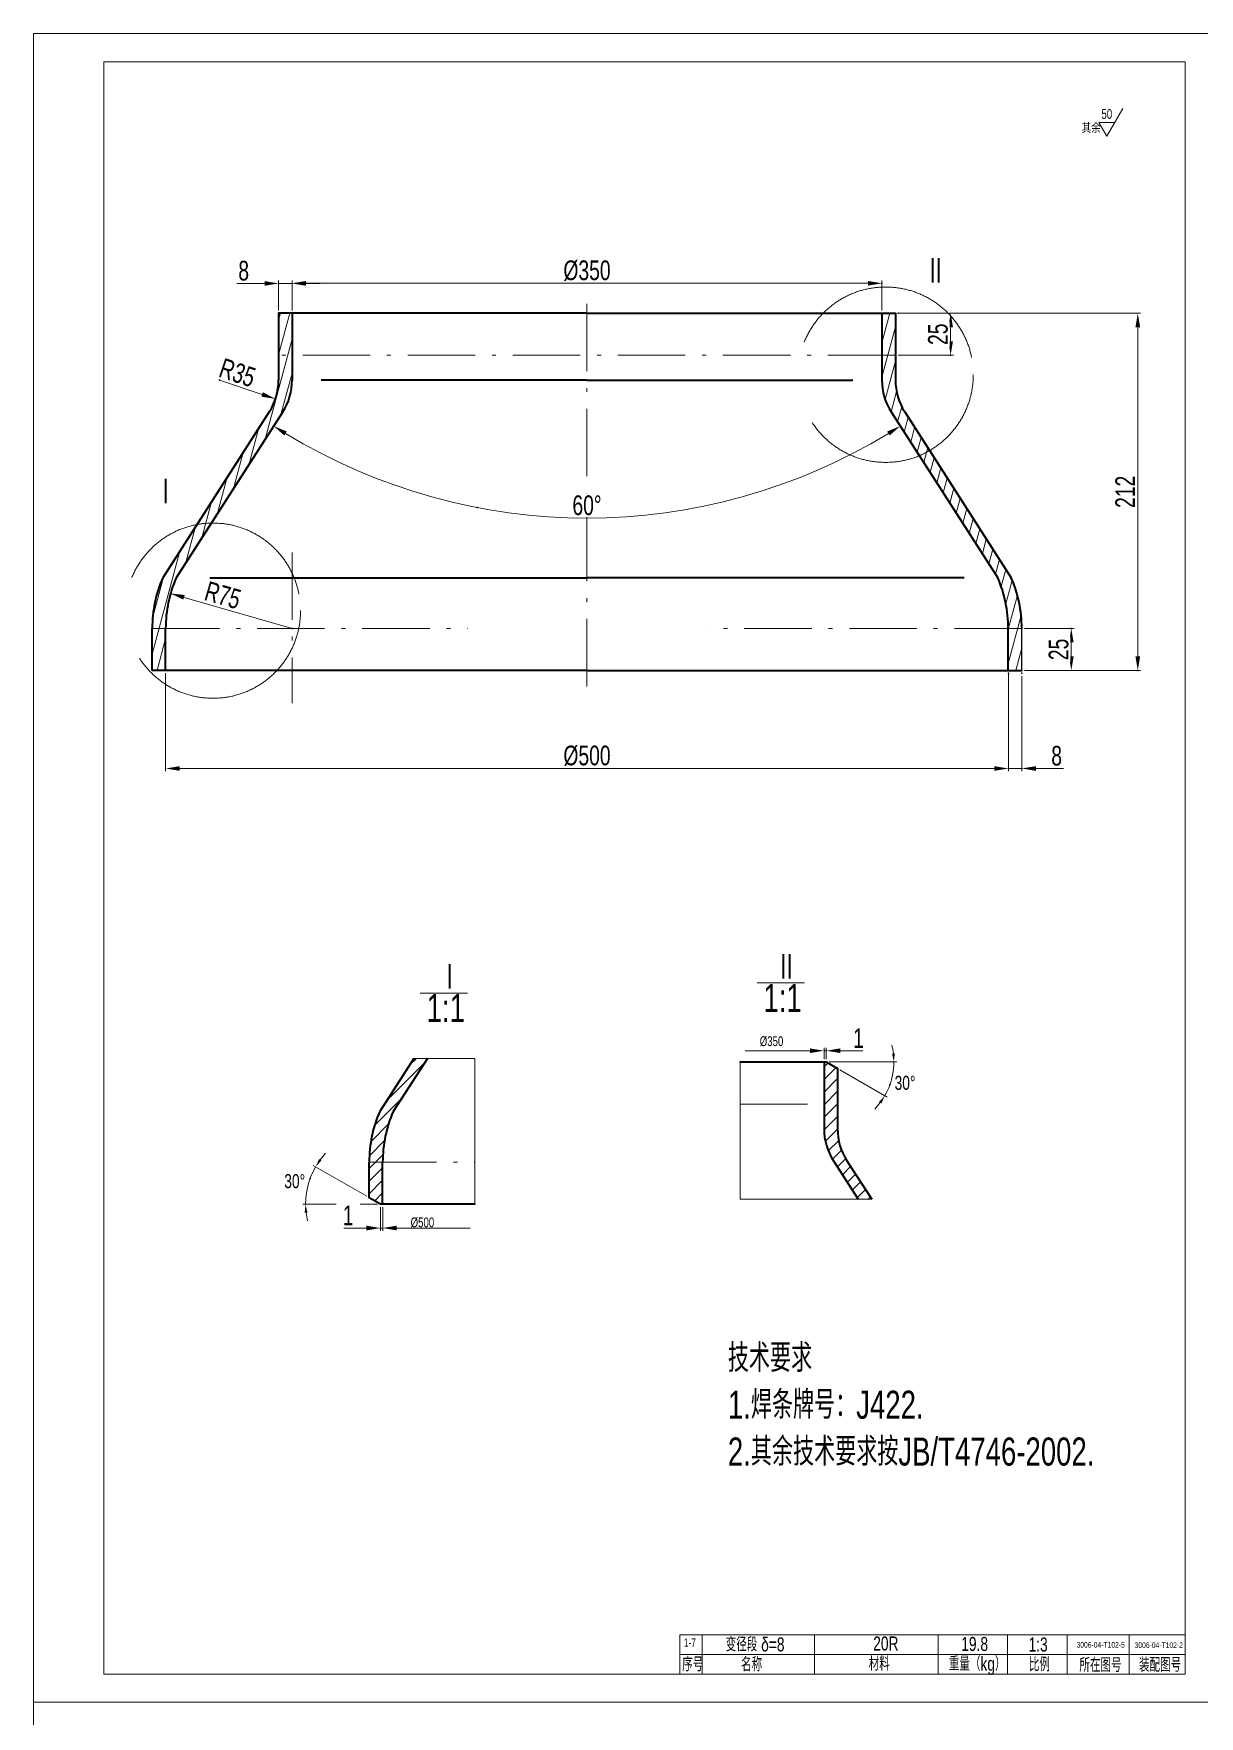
# Model space of a CAD drawing. Header units: millimetres. Extents: x -5030 to 3370, y -1416 to 4524.
# Drawn here: x -5030 to -2955, y 1529 to 4524 of the extents above; entities that cross this region are included whole.
import ezdxf
from ezdxf.enums import TextEntityAlignment as Align

# ---------------------------------------------------------------- set-up
doc = ezdxf.new("R2010")
doc.units = ezdxf.units.MM
doc.header["$LTSCALE"] = 10
doc.linetypes.add('ACAD_ISO02W100', pattern=[11, 8, -3])
doc.linetypes.add('ACAD_ISO10W100', pattern=[18.7, 12, -3, 0.7, -3])
for name, color, linetype, lineweight in [('中心线', 1, 'ACAD_ISO10W100', 18), ('中粗线', 4, 'Continuous', 35), ('剖面线', 5, 'Continuous', 15), ('实线层', 2, 'Continuous', 35), ('文本', 7, 'Continuous', 18), ('标注', 7, 'Continuous', 18), ('细实线', 7, 'Continuous', 18), ('虚线', 6, 'ACAD_ISO02W100', 18)]:
    doc.layers.add(name, color=color, linetype=linetype, lineweight=lineweight)
doc.styles.add('HGCAD', font='HGCAD.SHX', dxfattribs={"width": 0.75, "bigfont": 'HZTXT.SHX'})
doc.dimstyles.new('HGCAD$0', dxfattribs={"dimtxt": 7, "dimasz": 5, "dimexe": 1, "dimexo": 1, "dimgap": 1, "dimtad": 1, "dimdec": 1, "dimdsep": 46, "dimtxsty": 'HGCAD', "dimcen": 0, "dimclrd": 130, "dimclre": 130, "dimclrt": 3, "dimadec": 1, "dimazin": 0, "dimtfac": 0.714286, "dimtdec": 1, "dimtmove": 0, "dimatfit": 1, "dimfxl": 0, "dimtzin": 0, "dimlwd": -1, "dimlwe": -1, "dimarcsym": 0})
doc.dimstyles.new('HGCAD$2', dxfattribs={"dimtxt": 5, "dimasz": 3, "dimexe": 1, "dimexo": 1, "dimgap": 1, "dimtad": 2, "dimtih": 1, "dimdec": 1, "dimdsep": 46, "dimtxsty": 'HGCAD', "dimcen": 0, "dimclrd": 130, "dimclre": 130, "dimclrt": 3, "dimadec": 0, "dimazin": 0, "dimtfac": 0.714286, "dimtdec": 1, "dimtmove": 0, "dimatfit": 1, "dimfxl": 0, "dimtzin": 0, "dimlwd": -1, "dimlwe": -1, "dimarcsym": 0})
doc.dimstyles.new('HGCAD$4', dxfattribs={"dimtxt": 7, "dimasz": 5, "dimexe": 1, "dimexo": 1, "dimgap": 1, "dimtad": 1, "dimtoh": 1, "dimdec": 1, "dimdsep": 46, "dimtxsty": 'HGCAD', "dimcen": 0, "dimclrd": 130, "dimclre": 130, "dimclrt": 3, "dimadec": 1, "dimazin": 0, "dimtfac": 0.714286, "dimtdec": 1, "dimtofl": 0, "dimtmove": 0, "dimatfit": 1, "dimfxl": 0, "dimtzin": 0, "dimlwd": -1, "dimlwe": -1, "dimarcsym": 0})

# ---------------------------------------------------------------- blocks, each defined once
blk = doc.blocks.new('*D2')
at = {"color": 0, "ltscale": 5}
for p in [(-4786.3, 3527.2), (-4570, 3465.1)]:
    blk.add_point(p, dxfattribs=at)
at = {"layer": '标注', "color": 130, "ltscale": 5}
blk.add_line((-4570, 3465.1), (-4762.3, 3520.3), dxfattribs=at)
blk.add_solid([(-4761.1, 3524.4), (-4763.4, 3516.3), (-4786.3, 3527.2)], dxfattribs=at)
at = {"layer": '标注', "color": 3, "ltscale": 5, "insert": (-4693.3, 3524), "char_height": 35, "attachment_point": 5, "rotation": 343.9777, "style": 'HGCAD', "bg_fill": 3, "box_fill_scale": 1.1, "bg_fill_color": 256, "bg_fill_true_color": 13158600, "bg_fill_transparency": 1677}
blk.add_mtext('R75', dxfattribs=at)
blk = doc.blocks.new('*D3')
at = {"color": 0, "ltscale": 5}
blk.add_point((-4599.5, 3873.5), dxfattribs=at)
at = {"layer": '标注', "color": 130, "ltscale": 5}
blk.add_line((-4699, 3907), (-4623.2, 3881.5), dxfattribs=at)
blk.add_solid([(-4621.9, 3885.4), (-4624.5, 3877.5), (-4599.5, 3873.5)], dxfattribs=at)
at = {"layer": '标注', "color": 3, "ltscale": 5, "insert": (-4667.2, 3920), "char_height": 35, "attachment_point": 5, "rotation": 341.4071, "style": 'HGCAD', "bg_fill": 3, "box_fill_scale": 1.1, "bg_fill_color": 256, "bg_fill_true_color": 13158600, "bg_fill_transparency": 1737}
blk.add_mtext('R35', dxfattribs=at)
at = {"color": 0, "ltscale": 5}
blk.add_point((-4699, 3907), dxfattribs=at)
blk = doc.blocks.new('*D4')
at = {"color": 0, "ltscale": 5}
for p in [(-3520, 4079.3), (-4570, 4026.1), (-3520, 4026.1)]:
    blk.add_point(p, dxfattribs=at)
at = {"layer": '标注', "color": 130, "ltscale": 5}
for p, q in [((-4570, 4031.1), (-4570, 4084.3)), ((-4545, 4079.3), (-3545, 4079.3)), ((-3520, 4031.1), (-3520, 4084.3))]:
    blk.add_line(p, q, dxfattribs=at)
for points in [[(-4545, 4083.4), (-4545, 4075.1), (-4570, 4079.3)], [(-3545, 4083.4), (-3545, 4075.1), (-3520, 4079.3)]]:
    blk.add_solid(points, dxfattribs=at)
at = {"layer": '标注', "color": 3, "ltscale": 5, "insert": (-4045, 4101.8), "char_height": 35, "attachment_point": 5, "style": 'HGCAD', "bg_fill": 3, "box_fill_scale": 1.1, "bg_fill_color": 256, "bg_fill_true_color": 13158600, "bg_fill_transparency": 1752}
blk.add_mtext('%%C350', dxfattribs=at)
blk = doc.blocks.new('*D5')
at = {"color": 0, "ltscale": 5}
for p in [(-4586.7, 3850.2), (-3503.4, 3850.2), (-4240.3, 3680.1), (-4776.3, 3555.1), (-3313.8, 3555.1)]:
    blk.add_point(p, dxfattribs=at)
at = {"layer": '标注', "color": 130, "ltscale": 5}
blk.add_arc((-4045, 4693.4), 1031.9, 238.6707, 301.3293, dxfattribs=at)
for points in [[(-4583.8, 3808.4), (-4579.4, 3815.5), (-4602.8, 3825.2)], [(-3510.7, 3815.5), (-3506.3, 3808.4), (-3487.3, 3825.2)]]:
    blk.add_solid(points, dxfattribs=at)
at = {"layer": '标注', "color": 3, "ltscale": 5, "insert": (-4045, 3684), "char_height": 35, "attachment_point": 5, "style": 'HGCAD', "bg_fill": 3, "box_fill_scale": 1.1, "bg_fill_color": 256, "bg_fill_true_color": 13158600, "bg_fill_transparency": 1697}
blk.add_mtext('60%%D', dxfattribs=at)
blk = doc.blocks.new('*D6')
at = {"color": 0, "ltscale": 5}
for p in [(-4795, 3390.1), (-3295, 3390.1), (-3295, 3215.7)]:
    blk.add_point(p, dxfattribs=at)
at = {"layer": '标注', "color": 130, "ltscale": 5}
for p, q in [((-4795, 3385.1), (-4795, 3210.7)), ((-3295, 3385.1), (-3295, 3210.7)), ((-4770, 3215.7), (-3320, 3215.7))]:
    blk.add_line(p, q, dxfattribs=at)
for points in [[(-4770, 3219.8), (-4770, 3211.5), (-4795, 3215.7)], [(-3320, 3219.8), (-3320, 3211.5), (-3295, 3215.7)]]:
    blk.add_solid(points, dxfattribs=at)
at = {"layer": '标注', "color": 3, "ltscale": 5, "insert": (-4045, 3238.2), "char_height": 35, "attachment_point": 5, "style": 'HGCAD', "bg_fill": 3, "box_fill_scale": 1.1, "bg_fill_color": 256, "bg_fill_true_color": 13158600, "bg_fill_transparency": 1662}
blk.add_mtext('%%C500', dxfattribs=at)
blk = doc.blocks.new('HGCAD#HGTFTK~A1H~HGCAD图框')
at = {"layer": '细实线', "color": 7}
blk.add_lwpolyline([(10, -10), (-831, -10), (-831, 584), (10, 584)], close=True, dxfattribs=at)
blk = doc.blocks.new('HGCAD#HGTFTK~A2Z~HGCAD图框')
at = {"layer": '细实线', "color": 7}
blk.add_lwpolyline([(10, -10), (-410, -10), (-410, 584), (10, 584)], close=True, dxfattribs=at)
at = {"layer": '细实线', "color": 2}
blk.add_lwpolyline([(0, 0), (-385, 0), (-385, 574), (0, 574)], close=True, dxfattribs=at)
blk = doc.blocks.new('*D48')
at = {"color": 0, "ltscale": 5}
for p in [(-4594, 4079), (-4594, 4026.1), (-4570, 4026.1)]:
    blk.add_point(p, dxfattribs=at)
at = {"layer": '标注', "color": 130, "ltscale": 5}
for p, q in [((-4619, 4079), (-4668.2, 4079)), ((-4594, 4031.1), (-4594, 4084)), ((-4570, 4079), (-4594, 4079)), ((-4570, 4031.1), (-4570, 4084)), ((-4545, 4079), (-4520, 4079))]:
    blk.add_line(p, q, dxfattribs=at)
for points in [[(-4619, 4083.2), (-4619, 4074.8), (-4594, 4079)], [(-4545, 4083.2), (-4545, 4074.8), (-4570, 4079)]]:
    blk.add_solid(points, dxfattribs=at)
at = {"layer": '标注', "color": 3, "ltscale": 5, "insert": (-4656.1, 4101.5), "char_height": 35, "attachment_point": 5, "style": 'HGCAD', "bg_fill": 3, "box_fill_scale": 1.1, "bg_fill_color": 256, "bg_fill_true_color": 13158600, "bg_fill_transparency": 947}
blk.add_mtext('8', dxfattribs=at)
blk = doc.blocks.new('*D49')
at = {"color": 0, "ltscale": 5}
for p in [(-3496, 4026.1), (-3496, 3951.1)]:
    blk.add_point(p, dxfattribs=at)
at = {"layer": '标注', "color": 130, "ltscale": 5}
for p, q in [((-3491, 4026.1), (-3392.7, 4026.1)), ((-3397.7, 4001.1), (-3397.7, 3976.1)), ((-3491, 3951.1), (-3392.7, 3951.1))]:
    blk.add_line(p, q, dxfattribs=at)
for points in [[(-3401.9, 4001.1), (-3393.6, 4001.1), (-3397.7, 4026.1)], [(-3401.9, 3976.1), (-3393.6, 3976.1), (-3397.7, 3951.1)]]:
    blk.add_solid(points, dxfattribs=at)
at = {"layer": '标注', "color": 3, "ltscale": 5, "insert": (-3420.2, 3988.6), "char_height": 35, "attachment_point": 5, "rotation": 90, "style": 'HGCAD', "bg_fill": 3, "box_fill_scale": 1.1, "bg_fill_color": 256, "bg_fill_true_color": 13158600, "bg_fill_transparency": 65535}
blk.add_mtext('25', dxfattribs=at)
at = {"color": 0, "ltscale": 5}
blk.add_point((-3397.7, 3951.1), dxfattribs=at)
blk = doc.blocks.new('*D50')
at = {"color": 0, "ltscale": 5}
for p in [(-3271, 3465.1), (-3271, 3390.1)]:
    blk.add_point(p, dxfattribs=at)
at = {"layer": '标注', "color": 130, "ltscale": 5}
for p, q in [((-3266, 3465.1), (-3177.9, 3465.1)), ((-3182.9, 3415.1), (-3182.9, 3440.1)), ((-3266, 3390.1), (-3177.9, 3390.1))]:
    blk.add_line(p, q, dxfattribs=at)
for points in [[(-3187.1, 3440.1), (-3178.8, 3440.1), (-3182.9, 3465.1)], [(-3187.1, 3415.1), (-3178.8, 3415.1), (-3182.9, 3390.1)]]:
    blk.add_solid(points, dxfattribs=at)
at = {"layer": '标注', "color": 3, "ltscale": 5, "insert": (-3205.4, 3427.6), "char_height": 35, "attachment_point": 5, "rotation": 90, "style": 'HGCAD', "bg_fill": 3, "box_fill_scale": 1.1, "bg_fill_color": 256, "bg_fill_true_color": 13158600, "bg_fill_transparency": 1017}
blk.add_mtext('25', dxfattribs=at)
at = {"color": 0, "ltscale": 5}
blk.add_point((-3182.9, 3465.1), dxfattribs=at)
blk = doc.blocks.new('*D51')
at = {"color": 0, "ltscale": 5}
for p in [(-3491, 4026.1), (-3271, 3390.1), (-3064.6, 3390.1)]:
    blk.add_point(p, dxfattribs=at)
at = {"layer": '标注', "color": 130, "ltscale": 5}
for p, q in [((-3486, 4026.1), (-3059.6, 4026.1)), ((-3064.6, 4001.1), (-3064.6, 3415.1)), ((-3266, 3390.1), (-3059.6, 3390.1))]:
    blk.add_line(p, q, dxfattribs=at)
for points in [[(-3068.7, 4001.1), (-3060.4, 4001.1), (-3064.6, 4026.1)], [(-3068.7, 3415.1), (-3060.4, 3415.1), (-3064.6, 3390.1)]]:
    blk.add_solid(points, dxfattribs=at)
at = {"layer": '标注', "color": 3, "ltscale": 5, "insert": (-3087.1, 3708.1), "char_height": 35, "attachment_point": 5, "rotation": 90, "style": 'HGCAD', "bg_fill": 3, "box_fill_scale": 1.1, "bg_fill_color": 256, "bg_fill_true_color": 13158600, "bg_fill_transparency": 982}
blk.add_mtext('212', dxfattribs=at)
blk = doc.blocks.new('*D52')
at = {"color": 0, "ltscale": 5}
for p in [(-3295, 3385.1), (-3271, 3385.1), (-3271, 3215.7)]:
    blk.add_point(p, dxfattribs=at)
at = {"layer": '标注', "color": 130, "ltscale": 5}
for p, q in [((-3295, 3380.1), (-3295, 3210.7)), ((-3271, 3380.1), (-3271, 3210.7)), ((-3320, 3215.7), (-3345, 3215.7)), ((-3295, 3215.7), (-3271, 3215.7)), ((-3246, 3215.7), (-3196.9, 3215.7))]:
    blk.add_line(p, q, dxfattribs=at)
for points in [[(-3320, 3219.8), (-3320, 3211.5), (-3295, 3215.7)], [(-3246, 3219.8), (-3246, 3211.5), (-3271, 3215.7)]]:
    blk.add_solid(points, dxfattribs=at)
at = {"layer": '标注', "color": 3, "ltscale": 5, "insert": (-3209, 3238.2), "char_height": 35, "attachment_point": 5, "style": 'HGCAD', "bg_fill": 3, "box_fill_scale": 1.1, "bg_fill_color": 256, "bg_fill_true_color": 13158600, "bg_fill_transparency": 1007}
blk.add_mtext('8', dxfattribs=at)
blk = doc.blocks.new('*D59')
at = {"color": 0, "ltscale": 5}
for p in [(-3772.2, 2693.5), (-3623.1, 2693.5), (-3619.1, 2693.5), (-3599.1, 2682)]:
    blk.add_point(p, dxfattribs=at)
at = {"layer": '标注', "color": 130, "ltscale": 5}
for p, q in [((-3614.1, 2693.5), (-3493.7, 2693.5)), ((-3594.7, 2679.5), (-3510.4, 2630.9))]:
    blk.add_line(p, q, dxfattribs=at)
for start, end in [(7.1418, 14.2836), (330.0684, 360), (315.7848, 322.9266)]:
    blk.add_arc((-3619.1, 2693.5), 120.4, start, end, dxfattribs=at)
for points in [[(-3497.1, 2708.6), (-3502.1, 2708.3), (-3498.7, 2693.5)], [(-3525.1, 2622.3), (-3520.9, 2619.5), (-3514.7, 2633.4)]]:
    blk.add_solid(points, dxfattribs=at)
at = {"layer": '标注', "color": 3, "ltscale": 5, "insert": (-3478.9, 2656), "char_height": 25, "attachment_point": 5, "style": 'HGCAD', "bg_fill": 3, "box_fill_scale": 1.1, "bg_fill_color": 256, "bg_fill_true_color": 13158600, "bg_fill_transparency": 912}
blk.add_mtext('30°', dxfattribs=at)
at = {"color": 0, "ltscale": 5}
blk.add_point((-3505.9, 2652.4), dxfattribs=at)
blk = doc.blocks.new('*D60')
at = {"color": 0, "ltscale": 5}
for p in [(-3619.1, 2713.3), (-3623.1, 2693.5), (-3619.1, 2693.5)]:
    blk.add_point(p, dxfattribs=at)
at = {"layer": '标注', "color": 130, "ltscale": 5}
for p, q in [((-3648.1, 2713.3), (-3673.1, 2713.3)), ((-3623.1, 2698.5), (-3623.1, 2718.3)), ((-3623.1, 2713.3), (-3619.1, 2713.3)), ((-3619.1, 2698.5), (-3619.1, 2718.3)), ((-3594.1, 2713.3), (-3554, 2713.3))]:
    blk.add_line(p, q, dxfattribs=at)
for points in [[(-3648.1, 2717.5), (-3648.1, 2709.2), (-3623.1, 2713.3)], [(-3594.1, 2717.5), (-3594.1, 2709.2), (-3619.1, 2713.3)]]:
    blk.add_solid(points, dxfattribs=at)
at = {"layer": '标注', "color": 3, "ltscale": 5, "insert": (-3561.5, 2735.8), "char_height": 35, "attachment_point": 5, "style": 'HGCAD', "bg_fill": 3, "box_fill_scale": 1.1, "bg_fill_color": 256, "bg_fill_true_color": 13158600, "bg_fill_transparency": 65535}
blk.add_mtext('1', dxfattribs=at)
blk = doc.blocks.new('*D61')
at = {"color": 0, "ltscale": 5}
for p in [(-4432.9, 2451.7), (-4412.7, 2440.1), (-4408.7, 2440.1), (-4244.9, 2440.1)]:
    blk.add_point(p, dxfattribs=at)
at = {"layer": '标注', "color": 130, "ltscale": 5}
for p, q in [((-4437.2, 2454.2), (-4532.4, 2509.3)), ((-4417.7, 2440.1), (-4551, 2440.1))]:
    blk.add_line(p, q, dxfattribs=at)
for start, end in [(137.0537, 143.5079), (149.9621, 180), (186.4542, 192.9084)]:
    blk.add_arc((-4412.7, 2440.1), 133.2, start, end, dxfattribs=at)
for points in [[(-4517.8, 2517.9), (-4521.9, 2520.7), (-4528.1, 2506.8)], [(-4547.6, 2425), (-4542.6, 2425.2), (-4546, 2440.1)]]:
    blk.add_solid(points, dxfattribs=at)
at = {"layer": '标注', "color": 3, "ltscale": 5, "insert": (-4565.3, 2481), "char_height": 25, "attachment_point": 5, "style": 'HGCAD', "bg_fill": 3, "box_fill_scale": 1.1, "bg_fill_color": 256, "bg_fill_true_color": 13158600, "bg_fill_transparency": 131071}
blk.add_mtext('30°', dxfattribs=at)
at = {"color": 0, "ltscale": 5}
blk.add_point((-4537.9, 2485.7), dxfattribs=at)
blk = doc.blocks.new('*D62')
at = {"color": 0, "ltscale": 5}
for p in [(-4412.7, 2440.1), (-4408.7, 2440.1), (-4412.7, 2397.7)]:
    blk.add_point(p, dxfattribs=at)
at = {"layer": '标注', "color": 130, "ltscale": 5}
for p, q in [((-4412.7, 2435.1), (-4412.7, 2392.7)), ((-4408.7, 2435.1), (-4408.7, 2392.7)), ((-4437.7, 2397.7), (-4477.8, 2397.7)), ((-4408.7, 2397.7), (-4412.7, 2397.7)), ((-4383.7, 2397.7), (-4358.7, 2397.7))]:
    blk.add_line(p, q, dxfattribs=at)
for points in [[(-4437.7, 2401.9), (-4437.7, 2393.5), (-4412.7, 2397.7)], [(-4383.7, 2401.9), (-4383.7, 2393.5), (-4408.7, 2397.7)]]:
    blk.add_solid(points, dxfattribs=at)
at = {"layer": '标注', "color": 3, "ltscale": 5, "insert": (-4470.3, 2420.2), "char_height": 35, "attachment_point": 5, "style": 'HGCAD', "bg_fill": 3, "box_fill_scale": 1.1, "bg_fill_color": 256, "bg_fill_true_color": 13158600, "bg_fill_transparency": 27}
blk.add_mtext('1', dxfattribs=at)

msp = doc.modelspace()

# ---------------------------------------------------------------- hatches: boundary and pattern name
at = {"layer": '剖面线', "ltscale": 5}
h = msp.add_hatch(dxfattribs=at)
h.set_pattern_fill('ANSI31', color=256, scale=5, angle=30, style=0)
h.set_pattern_definition([(75, (-5029.994, -1416.393), (-15.334072, 4.108752), [])])
h.paths.add_polyline_path([(-4819.03, 3390.14), (-4795.03, 3390.14), (-4795.03, 3465.14, -0.1032437), (-4776.25, 3555.14), (-4586.69, 3850.21, 0.1437343), (-4570.03, 3906.97), (-4570.03, 3951.14), (-4570.03, 4026.14), (-4594.03, 4026.14), (-4594.03, 3951.14), (-4594.03, 3906.97, -0.1437343), (-4610.69, 3850.21), (-4800.25, 3555.14, 0.1032437), (-4819.03, 3465.14)])
h.paths.add_polyline_path([(-3520.03, 3906.97, 0.1437343), (-3503.38, 3850.21), (-3313.82, 3555.14, -0.1032437), (-3295.03, 3465.14), (-3295.03, 3390.14), (-3271.03, 3390.14), (-3271.03, 3465.14, 0.1032437), (-3289.82, 3555.14), (-3479.38, 3850.21, -0.1437343), (-3496.03, 3906.97), (-3496.03, 3951.14), (-3496.03, 4026.14), (-3520.03, 4026.14), (-3520.03, 3951.14)])
h = msp.add_hatch(dxfattribs=at)
h.set_pattern_fill('ANSI31', color=256, scale=5, style=0)
h.set_pattern_definition([(45, (-5029.994, -1416.393), (-11.22532, 11.22532), [])])
h.paths.add_polyline_path([(-4432.74, 2515.08), (-4408.74, 2515.08, -0.1032437), (-4389.96, 2605.08), (-4329.14, 2699.75), (-4353.14, 2699.75), (-4413.96, 2605.08, 0.1032437)])
h.paths.add_polyline_path([(-4432.87, 2451.71), (-4412.74, 2440.08), (-4408.74, 2440.08), (-4408.74, 2515.08), (-4432.74, 2515.08)])
h.paths.add_polyline_path([(-3562.28, 2448.86), (-3538.28, 2448.86), (-3582.41, 2517.55, -0.1437343), (-3599.07, 2574.3), (-3599.07, 2618.48), (-3599.07, 2681.97), (-3619.07, 2693.48), (-3623.07, 2693.48), (-3623.07, 2618.48), (-3623.07, 2574.3, 0.1437343), (-3606.41, 2517.55)])

# ---------------------------------------------------------------- linework, layer by layer
msp.add_line((-3271.03, 3390.14), (-3271.03, 3465.14))
at = {"layer": '中心线'}
for p, q in [((-4045.03, 4042.81), (-4045.03, 3359.92)), ((-3496.03, 3951.14), (-4594.03, 3951.14)), ((-4570.03, 3600.36), (-4570.03, 3332.02)), ((-4819.03, 3465.14), (-4257.99, 3465.14)), ((-3271.03, 3465.14), (-3832.08, 3465.14)), ((-3772.24, 2618.48), (-3623.07, 2618.48)), ((-4432.74, 2515.08), (-4244.95, 2515.08))]:
    msp.add_line(p, q, dxfattribs=at)
at = {"layer": '实线层'}
for p, q in [((-4570.03, 4026.14), (-4594.03, 4026.14)), ((-4594.03, 4026.14), (-4594.03, 3951.14)), ((-4045.03, 4026.14), (-4570.03, 4026.14)), ((-4570.03, 4026.14), (-4570.03, 3951.14)), ((-4045.03, 4026.14), (-3520.03, 4026.14)), ((-3520.03, 4026.14), (-3496.03, 4026.14)), ((-3520.03, 4026.14), (-3520.03, 3951.14)), ((-3496.03, 4026.14), (-3496.03, 3951.14)), ((-4594.03, 3951.14), (-4594.03, 3906.97)), ((-4570.03, 3951.14), (-4570.03, 3906.97)), ((-3520.03, 3951.14), (-3520.03, 3906.97)), ((-3496.03, 3951.14), (-3496.03, 3906.97)), ((-4045.03, 3906.97), (-4518.44, 3906.97)), ((-4045.03, 3906.97), (-3571.63, 3906.97)), ((-4610.69, 3850.21), (-4800.25, 3555.14)), ((-4586.69, 3850.21), (-4776.25, 3555.14)), ((-3503.38, 3850.21), (-3313.82, 3555.14)), ((-3479.38, 3850.21), (-3289.82, 3555.14)), ((-4716.41, 3555.14), (-4045.03, 3555.14)), ((-3373.66, 3555.14), (-4045.03, 3555.14)), ((-4819.03, 3390.14), (-4819.03, 3465.14)), ((-4795.03, 3390.14), (-4795.03, 3465.14)), ((-3295.03, 3390.14), (-3295.03, 3465.14)), ((-4795.03, 3390.14), (-4819.03, 3390.14)), ((-4045.03, 3390.14), (-4795.03, 3390.14)), ((-4045.03, 3390.14), (-3295.03, 3390.14)), ((-3295.03, 3390.14), (-3271.03, 3390.14)), ((-4353.14, 2699.75), (-4413.96, 2605.08)), ((-4329.14, 2699.75), (-4389.96, 2605.08)), ((-3772.24, 2693.48), (-3623.07, 2693.48)), ((-3623.07, 2693.48), (-3623.07, 2618.48)), ((-3619.07, 2693.48), (-3599.07, 2681.97)), ((-3599.07, 2681.97), (-3599.07, 2618.48)), ((-3623.07, 2618.48), (-3623.07, 2574.3)), ((-3599.07, 2618.48), (-3599.07, 2574.3)), ((-3606.41, 2517.55), (-3562.28, 2448.86)), ((-3582.41, 2517.55), (-3538.28, 2448.86)), ((-4432.87, 2451.71), (-4432.74, 2515.08)), ((-4408.74, 2440.08), (-4408.74, 2515.08)), ((-4412.74, 2440.08), (-4432.87, 2451.71)), ((-4244.95, 2440.08), (-4408.74, 2440.08))]:
    msp.add_line(p, q, dxfattribs=at)
at = {"layer": '实线层', "ltscale": 5}
for p, q in [((-3623.07, 2693.48), (-3619.07, 2693.48)), ((-4408.74, 2440.08), (-4412.74, 2440.08))]:
    msp.add_line(p, q, dxfattribs=at)
at = {"layer": '实线层'}
for centre, radius, start, end in [((-4699.03, 3906.97), 105, 327.28262, 0), ((-4675.03, 3906.97), 105, 327.28262, 0), ((-3415.03, 3906.97), 105, 180, 212.71738), ((-3391.03, 3906.97), 105, 180, 212.71738), ((-4594.03, 3465.14), 225, 156.42182, 180), ((-4570.03, 3465.14), 225, 156.42182, 180), ((-3520.03, 3465.14), 225, 0, 23.57818), ((-3496.03, 3465.14), 225, 0, 23.57818), ((-4207.74, 2515.08), 225, 156.42182, 180), ((-4183.74, 2515.08), 225, 156.42182, 180), ((-3518.07, 2574.3), 105, 180, 212.71738), ((-3494.07, 2574.3), 105, 180, 212.71738)]:
    msp.add_arc(centre, radius, start, end, dxfattribs=at)
at = {"layer": '标注', "ltscale": 5}
for p, q in [((-4341.85, 2816.05), (-4257.61, 2816.05)), ((-3742.27, 2834.05), (-3658.02, 2834.05))]:
    msp.add_line(p, q, dxfattribs=at)
at = {"layer": '标注', "color": 4, "ltscale": 5}
msp.add_lwpolyline([(-3105.55, 4365.61), (-3133.84, 4365.61), (-3119.7, 4341.11), (-3091.41, 4390.11)], dxfattribs=at)
at = {"layer": '细实线', "ltscale": 5}
for p, q in [((-3879.99, 1673.61), (-2979.99, 1673.61)), ((-3879.99, 1638.61), (-2979.99, 1638.61))]:
    msp.add_line(p, q, dxfattribs=at)
at = {"layer": '细实线', "color": 4, "ltscale": 5}
for p, q in [((-3879.99, 1673.61), (-3879.99, 1603.61)), ((-3839.99, 1673.61), (-3839.99, 1603.61)), ((-3639.99, 1673.61), (-3639.99, 1603.61)), ((-3419.99, 1673.61), (-3419.99, 1603.61)), ((-3296.64, 1673.61), (-3296.64, 1603.61)), ((-3189.99, 1673.61), (-3189.99, 1603.61)), ((-3079.99, 1673.61), (-3079.99, 1603.61))]:
    msp.add_line(p, q, dxfattribs=at)
at = {"layer": '虚线', "ltscale": 5}
for p, q in [((-4353.14, 2699.75), (-4244.95, 2699.75)), ((-4244.95, 2699.75), (-4244.95, 2440.08)), ((-3772.24, 2448.86), (-3772.24, 2693.48)), ((-3538.28, 2448.86), (-3772.24, 2448.86))]:
    msp.add_line(p, q, dxfattribs=at)

# ---------------------------------------------------------------- block references
at = {"layer": '中粗线', "ltscale": 5, "xscale": 5, "yscale": 5, "zscale": 5}
msp.add_blockref('HGCAD#HGTFTK~A1H~HGCAD图框', (-874.99, -1366.39), dxfattribs=at)

# ---------------------------------------------------------------- texts
at = {"ltscale": 5, "insert": (-3875.55, 1633.79), "char_height": 25, "width": 40, "attachment_point": 1, "style": 'HGCAD'}
msp.add_mtext('{\\C0;序号}', dxfattribs=at)
at = {"layer": '文本', "ltscale": 5, "attachment_point": 1, "style": 'HGCAD'}
for s, insert, char_height, width in [('技术要求\\P1.焊条牌号：J422.\\P2.其余技术要求按JB/T4746-2002.', (-3794.23, 2191.6), 50, 684.889), ('\\pi70.712;20R', (-3606.22, 1670.79), 25, 180.3655), ('3006-04-T102-5', (-3173.67, 1660.92), 10, 105.8665), ('3006-04-T102-2', (-3070.28, 1660.26), 10, 105.8665), ('\\pi83.095;名称', (-3853.74, 1633.58), 25, 200), ('\\pi92.505;材料', (-3636.02, 1634.78), 25, 220), ('\\pi16.952;重量（kg）', (-3417.86, 1634.85), 25, 123.3504), ('\\pi36.937;比例', (-3295.34, 1633.65), 25, 106.6496), ('\\pi18.976;所在图号', (-3187.45, 1632.5), 25, 110), ('\\pi13.903;装配图号', (-3076.34, 1632.8), 25, 100)]:
    msp.add_mtext(s, dxfattribs=dict(at, insert=insert, char_height=char_height, width=width))
at = {"layer": '标注', "color": 4, "ltscale": 5, "style": 'HGCAD', "width": 0.75}
msp.add_text('50', height=17.5, dxfattribs=at).set_placement((-3119.7, 4380.71), align=Align.MIDDLE)
at = {"layer": '标注', "color": 4, "ltscale": 5, "insert": (-3164.67, 4364.1), "char_height": 17.5, "width": 41.4036, "attachment_point": 1, "style": 'HGCAD'}
msp.add_mtext('其余', dxfattribs=at)
at = {"layer": '标注', "ltscale": 5, "char_height": 50, "attachment_point": 1, "style": 'HGCAD'}
for s, insert, width in [('Ⅱ', (-3443.15, 4125.61), 60.98), ('Ⅰ', (-4813.59, 3732.78), 60.98), ('Ⅱ', (-3708.7, 2886.94), 60.98), ('Ⅰ', (-4308.29, 2868.95), 60.98), ('1:1', (-3730.93, 2832.23), 91.8236), ('1:1', (-4330.51, 2814.23), 91.8236)]:
    msp.add_mtext(s, dxfattribs=dict(at, insert=insert, width=width))
at = {"layer": '细实线', "ltscale": 5, "attachment_point": 1, "style": 'HGCAD'}
for s, insert, char_height, width in [('\\pi3.8968;1-7', (-3876.35, 1667.59), 15, 32.0245), ('\\pi35.74;变径段 δ=8', (-3833.82, 1669.17), 25, 182.4137), ('\\pi34.965;19.8', (-3413.81, 1669.91), 25, 113.2002), ('\\pi31.721;1:3', (-3290.77, 1668.97), 25, 95.8946)]:
    msp.add_mtext(s, dxfattribs=dict(at, insert=insert, char_height=char_height, width=width))

# ---------------------------------------------------------------- next in the draw order: dimensions: what is measured, and where the dimension line sits
at = {"layer": '标注', "ltscale": 5}
for base, p1, p2, text, picture, middle in [((-3520.03, 4079.26), (-4570.03, 4026.14), (-3520.03, 4026.14), '%%C350', '*D4', (-4045.03, 4101.76)), ((-3295.03, 3215.67), (-4795.03, 3390.14), (-3295.03, 3390.14), '%%C500', '*D6', (-4045.03, 3238.17))]:
    dim = msp.add_linear_dim(base=base, p1=p1, p2=p2, text=text, dimstyle='HGCAD$0', override={"dimscale": 5}, dxfattribs=at)
    dim.commit()
    dim.dimension.update_dxf_attribs({"geometry": picture, "text_midpoint": middle})
for center, mpoint, text, picture, middle in [((-4699.03, 3906.97), (-4599.51, 3873.49), 'R35', '*D3', (-4674.36, 3898.67)), ((-4570.03, 3465.14), (-4786.29, 3527.25), 'R75', '*D2', (-4699.51, 3502.33))]:
    dim = msp.add_radius_dim(center=center, mpoint=mpoint, text=text, dimstyle='HGCAD$4', override={"dimscale": 5, "dimtoh": 0, "dimtofl": 1}, dxfattribs=at)
    dim.commit()
    dim.dimension.update_dxf_attribs({"geometry": picture, "text_midpoint": middle, "dimtype": 164})

# ---------------------------------------------------------------- next in the draw order: dimensions: what is measured, and where the dimension line sits
dim = msp.add_angular_dim_2l(base=(-4240.27, 3680.1), line1=((-3503.38, 3850.21), (-3313.82, 3555.14)), line2=((-4586.69, 3850.21), (-4776.25, 3555.14)), text='60%%D', dimstyle='HGCAD$2', override={"dimscale": 5, "dimtxt": 7, "dimasz": 5, "dimtad": 1, "dimtih": 0, "dimadec": 1}, dxfattribs=at)
dim.commit()
dim.dimension.update_dxf_attribs({"geometry": '*D5', "text_midpoint": (-4045.03, 3683.96)})

# ---------------------------------------------------------------- next in the draw order: linework, layer by layer
at = {"layer": '虚线', "ltscale": 5}
msp.add_circle((-4710.8, 3496.59), 155.88, dxfattribs=at)

# ---------------------------------------------------------------- next in the draw order: block references
at = {"layer": '中粗线', "ltscale": 5, "xscale": 5, "yscale": 5, "zscale": 5}
msp.add_blockref('HGCAD#HGTFTK~A2Z~HGCAD图框', (-2979.99, 1603.61), dxfattribs=at)

# ---------------------------------------------------------------- next in the draw order: dimensions: what is measured, and where the dimension line sits
at = {"layer": '标注', "ltscale": 5}
dim = msp.add_linear_dim(base=(-4594.03, 4079), p1=(-4570.03, 4026.14), p2=(-4594.03, 4026.14), text='8', dimstyle='HGCAD$0', override={"dimscale": 5}, dxfattribs=at)
dim.commit()
dim.dimension.update_dxf_attribs({"geometry": '*D48', "text_midpoint": (-4656.1, 4101.5)})
for base, p1, p2, picture, middle in [((-3397.74, 3951.14), (-3496.03, 4026.14), (-3496.03, 3951.14), '*D49', (-3420.24, 3988.64)), ((-3182.93, 3465.14), (-3271.03, 3390.14), (-3271.03, 3465.14), '*D50', (-3205.43, 3427.64))]:
    dim = msp.add_linear_dim(base=base, p1=p1, p2=p2, angle=90, text='25', dimstyle='HGCAD$0', override={"dimscale": 5}, dxfattribs=at)
    dim.commit()
    dim.dimension.update_dxf_attribs({"geometry": picture, "text_midpoint": middle})
at = {"layer": '标注', "color": 4, "ltscale": 5}
for base, line1, line2, picture, middle in [((-3505.88, 2652.39), ((-3619.07, 2693.48), (-3599.07, 2681.97)), ((-3772.24, 2693.48), (-3623.07, 2693.48)), '*D59', (-3478.9, 2656.01)), ((-4537.92, 2485.7), ((-4412.74, 2440.08), (-4432.87, 2451.71)), ((-4244.95, 2440.08), (-4408.74, 2440.08)), '*D61', (-4565.27, 2481))]:
    dim = msp.add_angular_dim_2l(base=base, line1=line1, line2=line2, dimstyle='HGCAD$2', override={"dimscale": 5}, dxfattribs=at)
    dim.commit()
    dim.dimension.update_dxf_attribs({"geometry": picture, "text_midpoint": middle})

# ---------------------------------------------------------------- next in the draw order: texts
at = {"layer": '标注', "color": 4, "ltscale": 5, "insert": (-3737.55, 2739.09), "char_height": 17.5, "width": 64.4807, "attachment_point": 1, "style": 'HGCAD'}
msp.add_mtext('%%C350', dxfattribs=at)

# ---------------------------------------------------------------- next in the draw order: dimensions: what is measured, and where the dimension line sits
at = {"layer": '标注', "ltscale": 5}
dim = msp.add_linear_dim(base=(-3064.58, 3390.14), p1=(-3491.03, 4026.14), p2=(-3271.03, 3390.14), angle=90, text='212', dimstyle='HGCAD$0', override={"dimscale": 5}, dxfattribs=at)
dim.commit()
dim.dimension.update_dxf_attribs({"geometry": '*D51', "text_midpoint": (-3087.08, 3708.14)})
at = {"layer": '标注', "color": 4, "ltscale": 5}
for base, p1, p2, picture, middle in [((-3619.07, 2713.33), (-3623.07, 2693.48), (-3619.07, 2693.48), '*D60', (-3561.55, 2735.83)), ((-4412.74, 2397.7), (-4408.74, 2440.08), (-4412.74, 2440.08), '*D62', (-4470.27, 2420.2))]:
    dim = msp.add_linear_dim(base=base, p1=p1, p2=p2, text='1', dimstyle='HGCAD$0', override={"dimscale": 5}, dxfattribs=at)
    dim.commit()
    dim.dimension.update_dxf_attribs({"geometry": picture, "text_midpoint": middle})

# ---------------------------------------------------------------- next in the draw order: linework, layer by layer
for p, q in [((-3673.07, 2713.33), (-3763.66, 2713.33)), ((-4358.74, 2397.7), (-4253.09, 2397.7))]:
    msp.add_line(p, q, dxfattribs=at)
at = {"layer": '虚线', "ltscale": 5}
msp.add_circle((-3513.44, 3916.58), 156.06, dxfattribs=at)

# ---------------------------------------------------------------- next in the draw order: texts
at = {"layer": '标注', "color": 4, "ltscale": 5, "insert": (-4359, 2416.57), "char_height": 17.5, "width": 55.0539, "attachment_point": 1, "style": 'HGCAD'}
msp.add_mtext('%%C500', dxfattribs=at)

# ---------------------------------------------------------------- next in the draw order: dimensions: what is measured, and where the dimension line sits
at = {"layer": '标注', "ltscale": 5}
dim = msp.add_linear_dim(base=(-3271.03, 3215.67), p1=(-3295.03, 3385.14), p2=(-3271.03, 3385.14), text='8', dimstyle='HGCAD$0', override={"dimscale": 5}, dxfattribs=at)
dim.commit()
dim.dimension.update_dxf_attribs({"geometry": '*D52', "text_midpoint": (-3208.97, 3238.17)})

doc.saveas('drawing.dxf')
